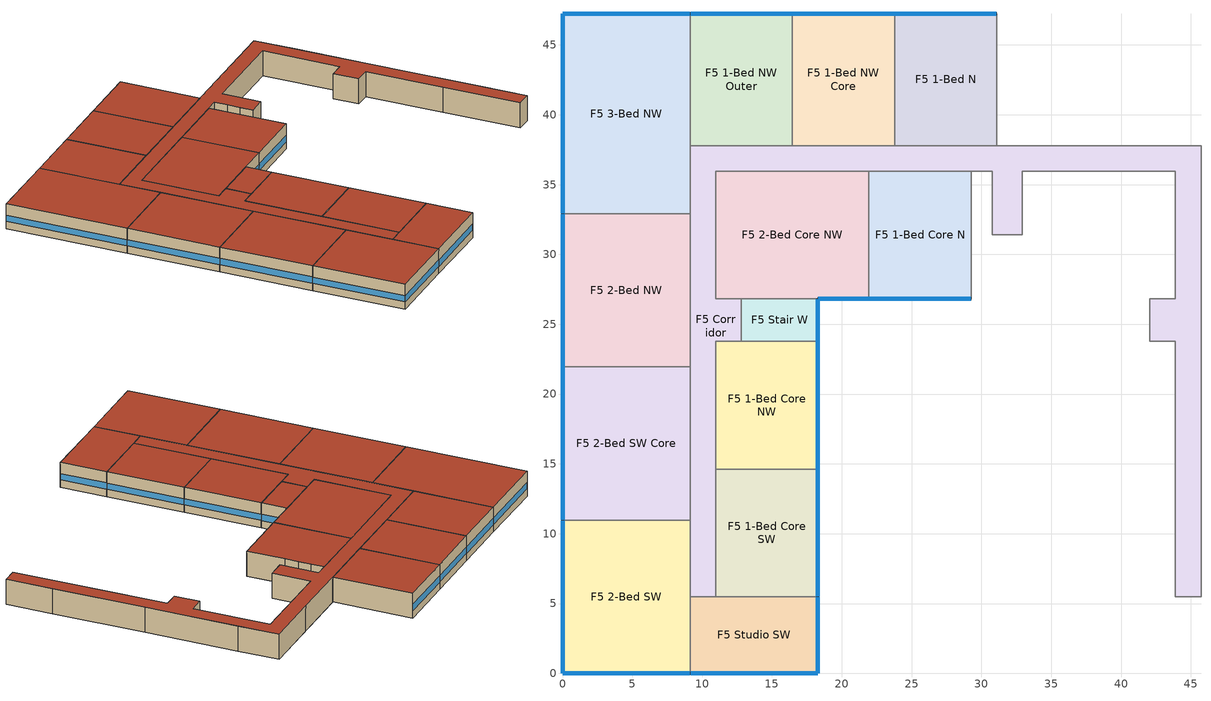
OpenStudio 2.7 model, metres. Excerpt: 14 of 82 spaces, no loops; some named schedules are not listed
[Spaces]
F5 1-Bed Core N
 floor adiabatic (ResWoodFramedTypicalInteriorFloor): 29.26,35.97 29.26,26.82 21.95,26.82 21.95,35.97 z12.19
 wall outside (ResWoodWallU059): 21.95,26.82 29.26,26.82 z12.19:15.24
 wall to F5 Elevator S (WoodFramedInteriorWallU099): 29.26,31.39 29.26,32.92 z12.19:15.24
 wall to F5 Elevator N (WoodFramedInteriorWallU099): 29.26,34.44 29.26,35.97 z12.19:15.24
 wall to F5 2-Bed Core NW (WoodFramedInteriorWallU099): 21.95,35.97 21.95,26.82 z12.19:15.24
 wall to F5 Laundry (WoodFramedInteriorWallU099): 29.26,26.82 29.26,31.39 z12.19:15.24
 wall to F5 Corridor (WoodFramedInteriorWallU099): 29.26,35.97 21.95,35.97 z12.19:15.24
 wall to F5 Elevator Core (WoodFramedInteriorWallU099): 29.26,32.92 29.26,34.44 z12.19:15.24
 window (Res Fixed Window): 21.97,26.82 29.24,26.82 z13.09:13.86
 roof outside (WoodFramingAndOtherRoofU028): 29.26,26.82 29.26,35.97 21.95,35.97 21.95,26.82 z15.24
F5 2-Bed Core NW
 floor adiabatic (ResWoodFramedTypicalInteriorFloor): 21.95,35.97 21.95,26.82 10.97,26.82 10.97,35.97 z12.19
 wall outside (ResWoodWallU059): 18.29,26.82 21.95,26.82 z12.19:15.24
 wall to F5 Stair W (WoodFramedInteriorWallU099): 12.8,26.82 18.29,26.82 z12.19:15.24
 wall to F5 Corridor (WoodFramedInteriorWallU099): 21.95,35.97 10.97,35.97 10.97,26.82 12.8,26.82 z12.19:15.24
 window (Res Fixed Window): 18.31,26.82 21.92,26.82 z13.09:13.85
 roof outside (WoodFramingAndOtherRoofU028): 21.95,26.82 21.95,35.97 10.97,35.97 10.97,26.82 z15.24
F5 Corridor
 floor adiabatic (ResWoodFramedTypicalInteriorFloor): 45.72,37.8 45.72,5.49 43.89,5.49 43.89,23.77 42.06,23.77 42.06,26.82 43.89,26.82 43.89,35.97 32.92,35.97 32.92,31.39 30.78,31.39 30.78,35.97 10.97,35.97 10.97,26.82 12.8,26.82 12.8,23.77 10.97,23.77 10.97,5.49 9.14,5.49 9.14,37.8 z12.19
 wall to F5 1-Bed Core NE: 42.06,23.77 43.89,23.77 43.89,14.63 z12.19:15.24
 wall to F5 1-Bed Core NW: 10.97,14.63 10.97,23.77 12.8,23.77 z12.19:15.24
 wall to F5 1-Bed Core SE: 43.89,14.63 43.89,5.49 z12.19:15.24
 wall to F5 1-Bed Core SW: 10.97,5.49 10.97,14.63 z12.19:15.24
 wall to F5 1-Bed N: 31.09,37.8 23.77,37.8 z12.19:15.24
 wall to F5 1-Bed NE Core: 38.4,37.8 31.09,37.8 z12.19:15.24
 wall to F5 1-Bed NE Outer: 45.72,37.8 38.4,37.8 z12.19:15.24
 wall to F5 1-Bed NW Core: 23.77,37.8 16.46,37.8 z12.19:15.24
 wall to F5 1-Bed NW Outer: 16.46,37.8 9.14,37.8 z12.19:15.24
 wall to F5 2-Bed Core NE: 32.92,31.39 32.92,35.97 43.89,35.97 43.89,26.82 42.06,26.82 z12.19:15.24
 wall to F5 2-Bed NE: 45.72,21.95 45.72,32.92 z12.19:15.24
 wall to F5 2-Bed NW: 9.14,32.92 9.14,21.95 z12.19:15.24
 wall to F5 2-Bed SE: 45.72,5.49 45.72,10.97 z12.19:15.24
 wall to F5 2-Bed SE Core: 45.72,10.97 45.72,21.95 z12.19:15.24
 wall to F5 2-Bed SW: 9.14,10.97 9.14,5.49 z12.19:15.24
 wall to F5 2-Bed SW Core: 9.14,21.95 9.14,10.97 z12.19:15.24
 wall to F5 3-Bed NE: 45.72,32.92 45.72,37.8 z12.19:15.24
 wall to F5 3-Bed NW: 9.14,37.8 9.14,32.92 z12.19:15.24
 wall to F5 Elevator N (WoodFramedInteriorWallU099): 29.26,35.97 30.78,35.97 30.78,34.44 z12.19:15.24
 wall to F5 Elevator S (WoodFramedInteriorWallU099): 30.78,32.92 30.78,31.39 z12.19:15.24
 wall to F5 Studio SW (WoodFramedInteriorWallU099): 9.14,5.49 10.97,5.49 z12.19:15.24
 wall to F5 Elevator Core (WoodFramedInteriorWallU099): 30.78,34.44 30.78,32.92 z12.19:15.24
 wall to F5 Stair E (WoodFramedInteriorWallU099): 42.06,26.82 42.06,23.77 z12.19:15.24
 wall to F5 Laundry (WoodFramedInteriorWallU099): 30.78,31.39 32.92,31.39 z12.19:15.24
 wall to F5 Stair W (WoodFramedInteriorWallU099): 12.8,23.77 12.8,26.82 z12.19:15.24
 wall to F5 Studio SE (WoodFramedInteriorWallU099): 43.89,5.49 45.72,5.49 z12.19:15.24
 roof outside (WoodFramingAndOtherRoofU028): 45.72,5.49 45.72,37.8 9.14,37.8 9.14,5.49 10.97,5.49 10.97,23.77 12.8,23.77 12.8,26.82 10.97,26.82 10.97,35.97 30.78,35.97 30.78,31.39 32.92,31.39 32.92,35.97 43.89,35.97 43.89,26.82 42.06,26.82 42.06,23.77 43.89,23.77 43.89,5.49 z15.24
F5 1-Bed Core NW
 floor adiabatic (ResWoodFramedTypicalInteriorFloor): 18.29,23.77 18.29,14.63 10.97,14.63 10.97,23.77 z12.19
 wall outside (ResWoodWallU059): 18.29,14.63 18.29,23.77 z12.19:15.24
 wall to F5 Stair W (WoodFramedInteriorWallU099): 18.29,23.77 12.8,23.77 z12.19:15.24
 wall to F5 1-Bed Core SW (WoodFramedInteriorWallU099): 10.97,14.63 18.29,14.63 z12.19:15.24
 window (Res Fixed Window): 18.29,14.66 18.29,23.75 z13.09:13.86
 roof outside (WoodFramingAndOtherRoofU028): 18.29,14.63 18.29,23.77 10.97,23.77 10.97,14.63 z15.24
F5 Stair W
 floor adiabatic (ResWoodFramedTypicalInteriorFloor): 18.29,26.82 18.29,23.77 12.8,23.77 12.8,26.82 z12.19
 wall outside (ResWoodWallU059): 18.29,23.77 18.29,26.82 z12.19:15.24
 window (Res Fixed Window): 18.29,23.8 18.29,26.8 z13.09:13.86
 roof outside (WoodFramingAndOtherRoofU028): 18.29,23.77 18.29,26.82 12.8,26.82 12.8,23.77 z15.24
F5 1-Bed Core SW
 floor adiabatic (ResWoodFramedTypicalInteriorFloor): 18.29,14.63 18.29,5.49 10.97,5.49 10.97,14.63 z12.19
 wall outside (ResWoodWallU059): 18.29,5.49 18.29,14.63 z12.19:15.24
 wall to F5 Studio SW (WoodFramedInteriorWallU099): 10.97,5.49 18.29,5.49 z12.19:15.24
 window (Res Fixed Window): 18.29,5.51 18.29,14.61 z13.09:13.86
 roof outside (WoodFramingAndOtherRoofU028): 18.29,5.49 18.29,14.63 10.97,14.63 10.97,5.49 z15.24
F5 Studio SW
 floor adiabatic (ResWoodFramedTypicalInteriorFloor): 18.29,5.49 18.29,0 9.14,0 9.14,5.49 z12.19
 wall outside (ResWoodWallU059): 9.14,0 18.29,0 18.29,5.49 z12.19:15.24
 wall to F5 2-Bed SW: 9.14,5.49 9.14,0 z12.19:15.24
 window (Res Fixed Window): 9.17,0 18.26,0 / 18.29,0.03 18.29,5.46 z13.09:13.86
 roof outside (WoodFramingAndOtherRoofU028): 18.29,0 18.29,5.49 9.14,5.49 9.14,0 z15.24
F5 1-Bed N
 floor adiabatic (ResWoodFramedTypicalInteriorFloor): 31.09,47.24 31.09,37.8 23.77,37.8 23.77,47.24 z12.19
 wall outside (ResWoodWallU059): 31.09,47.24 23.77,47.24 z12.19:15.24
 wall to F5 1-Bed NE Core (WoodFramedInteriorWallU099): 31.09,37.8 31.09,47.24 z12.19:15.24
 wall to F5 1-Bed NW Core (WoodFramedInteriorWallU099): 23.77,47.24 23.77,37.8 z12.19:15.24
 window (Res Fixed Window): 31.06,47.24 23.8,47.24 z13.09:13.86
 roof outside (WoodFramingAndOtherRoofU028): 31.09,37.8 31.09,47.24 23.77,47.24 23.77,37.8 z15.24
F5 1-Bed NW Core
 floor adiabatic (ResWoodFramedTypicalInteriorFloor): 23.77,47.24 23.77,37.8 16.46,37.8 16.46,47.24 z12.19
 wall outside (ResWoodWallU059): 23.77,47.24 16.46,47.24 z12.19:15.24
 wall to F5 1-Bed NW Outer (WoodFramedInteriorWallU099): 16.46,47.24 16.46,37.8 z12.19:15.24
 window (Res Fixed Window): 23.75,47.24 16.48,47.24 z13.09:13.86
 roof outside (WoodFramingAndOtherRoofU028): 23.77,37.8 23.77,47.24 16.46,47.24 16.46,37.8 z15.24
F5 1-Bed NW Outer
 floor adiabatic (ResWoodFramedTypicalInteriorFloor): 16.46,47.24 16.46,37.8 9.14,37.8 9.14,47.24 z12.19
 wall outside (ResWoodWallU059): 16.46,47.24 9.14,47.24 z12.19:15.24
 wall to F5 3-Bed NW (WoodFramedInteriorWallU099): 9.14,47.24 9.14,37.8 z12.19:15.24
 window (Res Fixed Window): 16.43,47.24 9.17,47.24 z13.09:13.86
 roof outside (WoodFramingAndOtherRoofU028): 16.46,37.8 16.46,47.24 9.14,47.24 9.14,37.8 z15.24
F5 3-Bed NW
 floor adiabatic (ResWoodFramedTypicalInteriorFloor): 9.14,47.24 9.14,32.92 0,32.92 0,47.24 z12.19
 wall outside (ResWoodWallU059): 9.14,47.24 0,47.24 0,32.92 z12.19:15.24
 wall to F5 2-Bed NW: 0,32.92 9.14,32.92 z12.19:15.24
 window (Res Fixed Window): 9.12,47.24 0.03,47.24 / 0,47.22 0,32.94 z13.09:13.86
 roof outside (WoodFramingAndOtherRoofU028): 9.14,32.92 9.14,47.24 0,47.24 0,32.92 z15.24
F5 2-Bed NW
 floor adiabatic (ResWoodFramedTypicalInteriorFloor): 9.14,32.92 9.14,21.95 0,21.95 0,32.92 z12.19
 wall outside (ResWoodWallU059): 0,32.92 0,21.95 z12.19:15.24
 wall to F5 2-Bed SW Core (WoodFramedInteriorWallU099): 0,21.95 9.14,21.95 z12.19:15.24
 window (Res Fixed Window): 0,32.89 0,21.97 z13.09:13.86
 roof outside (WoodFramingAndOtherRoofU028): 9.14,21.95 9.14,32.92 0,32.92 0,21.95 z15.24
F5 2-Bed SW Core
 floor adiabatic (ResWoodFramedTypicalInteriorFloor): 9.14,21.95 9.14,10.97 0,10.97 0,21.95 z12.19
 wall outside (ResWoodWallU059): 0,21.95 0,10.97 z12.19:15.24
 wall to F5 2-Bed SW: 0,10.97 9.14,10.97 z12.19:15.24
 window (Res Fixed Window): 0,21.92 0,11 z13.09:13.86
 roof outside (WoodFramingAndOtherRoofU028): 9.14,10.97 9.14,21.95 0,21.95 0,10.97 z15.24
F5 2-Bed SW
 floor adiabatic (ResWoodFramedTypicalInteriorFloor): 9.14,10.97 9.14,0 0,0 0,10.97 z12.19
 wall outside (ResWoodWallU059): 0,10.97 0,0 9.14,0 z12.19:15.24
 window (Res Fixed Window): 0,10.95 0,0.03 / 0.03,0 9.12,0 z13.09:13.86
 roof outside (WoodFramingAndOtherRoofU028): 9.14,0 9.14,10.97 0,10.97 0,0 z15.24
[Site]
CA_BURBANK-GLNDLE-PASAD-_USA Design_Conditions: Latitude {deg}=34.2; Longitude {deg}=-118.36; Time Zone {hr}=-8; Elevation {m}=223.1136
[SizingPeriod:DesignDay] Barometric Pressure {Pa}=98675; Sky Clearness=0; Rain Indicator=0; Snow Indicator=0; Day of Month=21; Daylight Saving Time Indicator=0; Dry-Bulb Temperature Range Modifier Type=DefaultMultipliers
Name | Maximum Dry-Bulb Temperature {C} | Daily Dry-Bulb Temperature Range {deltaC} | Humidity Indicating Conditions at Maximum Dry-Bulb | Wind Speed {m/s} | Wind Direction {deg} | Month | Day Type | Humidity Indicating Type | Solar Model Indicator | ASHRAE Taub | ASHRAE Taud
CA_BURBANK-GLNDLE-PASAD- Ann Htg 99.6% Condns DB | 3.8 | 0 | 3.8 | 0.8 | 350 | 12 | WinterDesignDay | Wetbulb | ASHRAEClearSky
CA_BURBANK-GLNDLE-PASAD- Ann Clg .4% Condns DB=>MWB | 36.4 | 12.9 | 19.9 | 3.8 | 180 | 8 | SummerDesignDay | Wetbulb | ASHRAETau | 0.378 | 2.416
CA_BURBANK-GLNDLE-PASAD- Ann Clg .4% Condns WB=>MDB | 32 | 12.9 | 22.6 | 3.8 | 180 | 8 | SummerDesignDay | Wetbulb | ASHRAETau | 0.378 | 2.416
CA_BURBANK-GLNDLE-PASAD- Ann Clg .4% Condns DP=>MDB | 25.4 | 12.9 | 19.3 | 3.8 | 180 | 8 | SummerDesignDay | Dewpoint | ASHRAETau | 0.378 | 2.416
[Site:WaterMainsTemperature]
Calculation Method=Schedule; Temperature Schedule=WaterMainCZ09
[Building]
Building 1: North Axis {deg}=0
[Material]
Name | Roughness | Thickness {m} | Conductivity {W/m-K} | Density {kg/m3} | Specific Heat {J/kg-K} | Thermal Absorptance | Solar Absorptance | Visible Absorptance
Gypsum Board - 1/2 in.; Gypsum Board - 1/2 in. 1; Gypsum Board - 1/2 in. 2 | MediumRough | 0.0127 | 0.158656 | 640.739 | 1130.436 | 0.9 | 0.7 | 0.8
Gypsum Board - 5/8 in. | Smooth | 0.016002 | 0.158656 | 640.739 | 1130.436 | 0.9 | 0.7 | 0.8
Compliance Insulation R1.54 | Smooth | 0.00624291 | 0.0230188 | 16.0185 | 1130.436
Compliance Insulation R1.00 | Smooth | 0.00405384 | 0.0230188 | 16.0185 | 1130.436
Compliance Insulation R1.35; Compliance Insulation R1.35 1 | Smooth | 0.00547268 | 0.0230188 | 16.0185 | 1130.436
Compliance Insulation R3.00 | MediumRough | 0.0121615 | 0.0230188 | 16.0185 | 1130.436 | 0.9 | 0.7 | 0.8
Building Paper - 1/16 in. | Smooth | 0.001524 | 0.288513 | 96.1108 | 1256.04
Fiberboard sheathing - 1/2 in. | Smooth | 0.0127 | 0.070614 | 399.821 | 1297.908
Roofing felt - 1/8 in. | MediumRough | 0.001524 | 1.19715 | 230.666 | 1256.04 | 0.75 | 0.37 | 0.85
Compliance Insulation R0.20 | Smooth | 0.000810768 | 0.0230188 | 16.0185 | 1130.436
Plywood - 5/8 in. 1 | Smooth | 0.016002 | 0.11544 | 480.554 | 1884.06
Carpet - 3/4 in. 1 | Smooth | 0.01905 | 0.0455183 | 288.332 | 1381.644 | 0.9 | 0.7 | 0.8
[Material:NoMass] Roughness=Smooth
WoodFrameWall16inOC R11.25: Thermal Resistance {m2-K/W}=1.26865
WoodRoof16OCCavInsR38: Thermal Resistance {m2-K/W}=4.68171; Thermal Absorptance=0.9; Solar Absorptance=0.7; Visible Absorptance=0.8
WoodFloor16inOCCavInsR0: Thermal Resistance {m2-K/W}=0.162021
WoodFrameWall16inOCCavInsR19: Thermal Resistance {m2-K/W}=2.06248
[Construction]
ResWoodWallU059: Compliance Insulation R3.00, Compliance Insulation R1.35, Gypsum Board - 5/8 in., WoodFrameWall16inOCCavInsR19, Gypsum Board - 5/8 in.
WoodFramedInteriorWallU099: Gypsum Board - 1/2 in., WoodFrameWall16inOC R11.25, Gypsum Board - 1/2 in.
WoodFramingAndOtherRoofU028: Roofing felt - 1/8 in., Building Paper - 1/16 in., Fiberboard sheathing - 1/2 in., Compliance Insulation R1.54, Compliance Insulation R1.35 1, Compliance Insulation R0.20, Compliance Insulation R1.00, Gypsum Board - 1/2 in. 1, WoodRoof16OCCavInsR38
ResWoodFramedTypicalInteriorFloor: Gypsum Board - 1/2 in. 2, WoodFloor16inOCCavInsR0, Plywood - 5/8 in. 1, Carpet - 3/4 in. 1
Res Fixed Window: Res Fixed Window Material
[WindowMaterial:SimpleGlazingSystem]
Res Fixed Window Material: U-Factor {W/m2-K}=1.70348; Solar Heat Gain Coefficient=0.23; Visible Transmittance=0.42
[Space] Building Story=Building Story Residential Floor 5
Name | Thermal Zone | Design Specification Outdoor Air Object
F5 1-Bed Core N | Thermal Zone: F5 1-Bed Core N | Thermal Zone: F5 1-Bed Core N Design Specification Outdoor Air
F5 1-Bed Core NW; F5 1-Bed Core SW | Thermal Zone: F5 1-Bed Core West | Thermal Zone: F5 1-Bed Core West Design Specification Outdoor Air
F5 1-Bed N; F5 1-Bed NW Core; F5 1-Bed NW Outer | Thermal Zone: F5 1-Bed North | Thermal Zone: F5 1-Bed North Design Specification Outdoor Air
F5 2-Bed Core NW | Thermal Zone: F5 2-Bed Core NE-NW | Thermal Zone: F5 2-Bed Core NE-NW Design Specification Outdoor Air
F5 2-Bed NW; F5 2-Bed SW; F5 2-Bed SW Core | Thermal Zone: F5 2-Bed West | Thermal Zone: F5 2-Bed West Design Specification Outdoor Air
F5 3-Bed NW | Thermal Zone: F5 3-Bed NW | Thermal Zone: F5 3-Bed NW Design Specification Outdoor Air
F5 Corridor; F5 Stair W | Thermal Zone: F5 Corridor | Thermal Zone: F5 Corridor Design Specification Outdoor Air
F5 Studio SW | Thermal Zone: F5 Studio SW | Thermal Zone: F5 Studio SW Design Specification Outdoor Air
[ThermalZone] Multiplier=1; Use Ideal Air Loads=No
Name | Thermostat
Thermal Zone: F5 1-Bed North | Thermal Zone: F5 1-Bed North Thermostat
Thermal Zone: F5 2-Bed Core NE-NW | Thermal Zone: F5 2-Bed Core NE-NW Thermostat
Thermal Zone: F5 1-Bed Core N | Thermal Zone: F5 1-Bed Core N Thermostat
Thermal Zone: F5 1-Bed Core West | Thermal Zone: F5 1-Bed Core West Thermostat
Thermal Zone: F5 2-Bed West | Thermal Zone: F5 2-Bed West Thermostat
Thermal Zone: F5 3-Bed NW | Thermal Zone: F5 3-Bed NW Thermostat
Thermal Zone: F5 Studio SW | Thermal Zone: F5 Studio SW Thermostat
Thermal Zone: F5 Corridor | Thermal Zone: F5 Corridor Thermostat
[BuildingStory]
Building Story Residential Floor 5
[People:Definition] Number of People Calculation Method=People/Area; Fraction Radiant=0.3
Name | People per Space Floor Area {person/m2} | Sensible Heat Fraction
F5 1-Bed Core N People Definition; F5 1-Bed Core NW People Definition; F5 1-Bed Core SW People Definition; F5 2-Bed Core NW People Definition; F5 2-Bed NW People Definition; F5 2-Bed SW People Definition; F5 2-Bed SW Core People Definition | 0.0298998 | 0.6125
F5 1-Bed N People Definition; F5 1-Bed NW Core People Definition; F5 1-Bed NW Outer People Definition | 0.0289352 | 0.6125
F5 3-Bed NW People Definition | 0.0305359 | 0.6125
F5 Corridor People Definition; F5 Stair W People Definition | 0.0538196 | 0.5
F5 Studio SW People Definition | 0.0398663 | 0.6125
[People] Multiplier=1
Name | People Definition | Space or SpaceType | Number of People Schedule | Activity Level Schedule
F5 1-Bed Core N People | F5 1-Bed Core N People Definition | F5 1-Bed Core N | ResidentialLivingOccupancy | F5 1-Bed Core N People Activity Level
F5 1-Bed Core NW People | F5 1-Bed Core NW People Definition | F5 1-Bed Core NW | ResidentialLivingOccupancy | F5 1-Bed Core NW People Activity Level
F5 1-Bed Core SW People | F5 1-Bed Core SW People Definition | F5 1-Bed Core SW | ResidentialLivingOccupancy | F5 1-Bed Core SW People Activity Level
F5 1-Bed N People | F5 1-Bed N People Definition | F5 1-Bed N | ResidentialLivingOccupancy | F5 1-Bed N People Activity Level
F5 1-Bed NW Core People | F5 1-Bed NW Core People Definition | F5 1-Bed NW Core | ResidentialLivingOccupancy | F5 1-Bed NW Core People Activity Level
F5 1-Bed NW Outer People | F5 1-Bed NW Outer People Definition | F5 1-Bed NW Outer | ResidentialLivingOccupancy | F5 1-Bed NW Outer People Activity Level
F5 2-Bed Core NW People | F5 2-Bed Core NW People Definition | F5 2-Bed Core NW | ResidentialLivingOccupancy | F5 2-Bed Core NW People Activity Level
F5 2-Bed NW People | F5 2-Bed NW People Definition | F5 2-Bed NW | ResidentialLivingOccupancy | F5 2-Bed NW People Activity Level
F5 2-Bed SW People | F5 2-Bed SW People Definition | F5 2-Bed SW | ResidentialLivingOccupancy | F5 2-Bed SW People Activity Level
F5 2-Bed SW Core People | F5 2-Bed SW Core People Definition | F5 2-Bed SW Core | ResidentialLivingOccupancy | F5 2-Bed SW Core People Activity Level
F5 3-Bed NW People | F5 3-Bed NW People Definition | F5 3-Bed NW | ResidentialLivingOccupancy | F5 3-Bed NW People Activity Level
F5 Corridor People | F5 Corridor People Definition | F5 Corridor | OfficeOccupancy | F5 Corridor People Activity Level
F5 Stair W People | F5 Stair W People Definition | F5 Stair W | OfficeOccupancy | F5 Stair W People Activity Level
F5 Studio SW People | F5 Studio SW People Definition | F5 Studio SW | ResidentialLivingOccupancy | F5 Studio SW People Activity Level
[SpaceInfiltration:DesignFlowRate] Temperature Term Coefficient=0; Velocity Squared Term Coefficient=0
Name | Space or SpaceType | Schedule | Design Flow Rate Calculation Method | Flow per Exterior Surface Area {m3/s-m2} | Constant Term Coefficient | Velocity Term Coefficient | Design Flow Rate {m3/s}
F5 1-Bed Core N Space Infiltration Design Flow Rate 1 | F5 1-Bed Core N | ResidentialLivingInfiltration | Flow/ExteriorWallArea | 0.000227584 | 0 | 0.224052
F5 1-Bed Core N Space Infiltration Design Flow Rate 2 | F5 1-Bed Core N | ResidentialLivingHVACAvail | Flow/Space |  | 1 | 0 | 0.0172733
F5 1-Bed Core NW Space Infiltration Design Flow Rate 1 | F5 1-Bed Core NW | ResidentialLivingInfiltration | Flow/ExteriorWallArea | 0.000227584 | 0 | 0.224052
F5 1-Bed Core NW Space Infiltration Design Flow Rate 2 | F5 1-Bed Core NW | ResidentialLivingHVACAvail | Flow/Space |  | 1 | 0 | 0.0172733
F5 1-Bed Core SW Space Infiltration Design Flow Rate 1 | F5 1-Bed Core SW | ResidentialLivingInfiltration | Flow/ExteriorWallArea | 0.000227584 | 0 | 0.224052
F5 1-Bed Core SW Space Infiltration Design Flow Rate 2 | F5 1-Bed Core SW | ResidentialLivingHVACAvail | Flow/Space |  | 1 | 0 | 0.0172733
F5 1-Bed N Space Infiltration Design Flow Rate 1 | F5 1-Bed N | ResidentialLivingInfiltration | Flow/ExteriorWallArea | 0.000227584 | 0 | 0.224052
F5 1-Bed N Space Infiltration Design Flow Rate 2 | F5 1-Bed N | ResidentialLivingHVACAvail | Flow/Space |  | 1 | 0 | 0.0176131
F5 1-Bed NW Core Space Infiltration Design Flow Rate 1 | F5 1-Bed NW Core | ResidentialLivingInfiltration | Flow/ExteriorWallArea | 0.000227584 | 0 | 0.224052
F5 1-Bed NW Core Space Infiltration Design Flow Rate 2 | F5 1-Bed NW Core | ResidentialLivingHVACAvail | Flow/Space |  | 1 | 0 | 0.0176131
F5 1-Bed NW Outer Space Infiltration Design Flow Rate 1 | F5 1-Bed NW Outer | ResidentialLivingInfiltration | Flow/ExteriorWallArea | 0.000227584 | 0 | 0.224052
F5 1-Bed NW Outer Space Infiltration Design Flow Rate 2 | F5 1-Bed NW Outer | ResidentialLivingHVACAvail | Flow/Space |  | 1 | 0 | 0.0176131
F5 2-Bed Core NW Space Infiltration Design Flow Rate 1 | F5 2-Bed Core NW | ResidentialLivingInfiltration | Flow/ExteriorWallArea | 0.000227584 | 0 | 0.224052
F5 2-Bed Core NW Space Infiltration Design Flow Rate 2 | F5 2-Bed Core NW | ResidentialLivingHVACAvail | Flow/Space |  | 1 | 0 | 0.0259099
F5 2-Bed NW Space Infiltration Design Flow Rate 1 | F5 2-Bed NW | ResidentialLivingInfiltration | Flow/ExteriorWallArea | 0.000227584 | 0 | 0.224052
F5 2-Bed NW Space Infiltration Design Flow Rate 2 | F5 2-Bed NW | ResidentialLivingHVACAvail | Flow/Space |  | 1 | 0 | 0.0259099
F5 2-Bed SW Space Infiltration Design Flow Rate 1 | F5 2-Bed SW | ResidentialLivingInfiltration | Flow/ExteriorWallArea | 0.000227584 | 0 | 0.224052
F5 2-Bed SW Space Infiltration Design Flow Rate 2 | F5 2-Bed SW | ResidentialLivingHVACAvail | Flow/Space |  | 1 | 0 | 0.0259099
F5 2-Bed SW Core Space Infiltration Design Flow Rate 1 | F5 2-Bed SW Core | ResidentialLivingInfiltration | Flow/ExteriorWallArea | 0.000227584 | 0 | 0.224052
F5 2-Bed SW Core Space Infiltration Design Flow Rate 2 | F5 2-Bed SW Core | ResidentialLivingHVACAvail | Flow/Space |  | 1 | 0 | 0.0259099
F5 3-Bed NW Space Infiltration Design Flow Rate 1 | F5 3-Bed NW | ResidentialLivingInfiltration | Flow/ExteriorWallArea | 0.000227584 | 0 | 0.224052
F5 3-Bed NW Space Infiltration Design Flow Rate 2 | F5 3-Bed NW | ResidentialLivingHVACAvail | Flow/Space |  | 1 | 0 | 0.0341218
F5 Corridor Space Infiltration Design Flow Rate 1 | F5 Corridor | OfficeInfiltration | Flow/ExteriorWallArea | 0.000227584 | 0 | 0.224052
F5 Corridor Space Infiltration Design Flow Rate 2 | F5 Corridor | OfficeHVACAvail | Flow/Space |  | 1 | 0 | 0.151849
F5 Stair W Space Infiltration Design Flow Rate 1 | F5 Stair W | OfficeInfiltration | Flow/ExteriorWallArea | 0.000227584 | 0 | 0.224052
F5 Stair W Space Infiltration Design Flow Rate 2 | F5 Stair W | OfficeHVACAvail | Flow/Space |  | 1 | 0 | 0.0127426
F5 Studio SW Space Infiltration Design Flow Rate 1 | F5 Studio SW | ResidentialLivingInfiltration | Flow/ExteriorWallArea | 0.000227584 | 0 | 0.224052
F5 Studio SW Space Infiltration Design Flow Rate 2 | F5 Studio SW | ResidentialLivingHVACAvail | Flow/Space |  | 1 | 0 | 0.0147248
[Lights:Definition] Design Level Calculation Method=Watts/Area; Fraction Radiant=0.58; Return Air Fraction=0
Name | Watts per Space Floor Area {W/m2}
F5 1-Bed Core N Non-Regulated Lights Definition; F5 1-Bed Core NW Non-Regulated Lights Definition; F5 1-Bed Core SW Non-Regulated Lights Definition; F5 1-Bed N Non-Regulated Lights Definition; F5 1-Bed NW Core Non-Regulated Lights Definition; F5 1-Bed NW Outer Non-Regulated Lights Definition; F5 2-Bed Core NW Non-Regulated Lights Definition; F5 2-Bed NW Non-Regulated Lights Definition; F5 2-Bed SW Non-Regulated Lights Definition; F5 2-Bed SW Core Non-Regulated Lights Definition; F5 3-Bed NW Non-Regulated Lights Definition; F5 Studio SW Non-Regulated Lights Definition | 1.05486
F5 Corridor Regulated Lights Definition | 4.30556
F5 Stair W Regulated Lights Definition | 6.45835
[Lights] Fraction Replaceable=1
Name | Lights Definition | Space or SpaceType | Schedule
F5 1-Bed Core N Non-Regulated Lights | F5 1-Bed Core N Non-Regulated Lights Definition | F5 1-Bed Core N | ResidentialLivingLights
F5 1-Bed Core NW Non-Regulated Lights | F5 1-Bed Core NW Non-Regulated Lights Definition | F5 1-Bed Core NW | ResidentialLivingLights
F5 1-Bed Core SW Non-Regulated Lights | F5 1-Bed Core SW Non-Regulated Lights Definition | F5 1-Bed Core SW | ResidentialLivingLights
F5 1-Bed N Non-Regulated Lights | F5 1-Bed N Non-Regulated Lights Definition | F5 1-Bed N | ResidentialLivingLights
F5 1-Bed NW Core Non-Regulated Lights | F5 1-Bed NW Core Non-Regulated Lights Definition | F5 1-Bed NW Core | ResidentialLivingLights
F5 1-Bed NW Outer Non-Regulated Lights | F5 1-Bed NW Outer Non-Regulated Lights Definition | F5 1-Bed NW Outer | ResidentialLivingLights
F5 2-Bed Core NW Non-Regulated Lights | F5 2-Bed Core NW Non-Regulated Lights Definition | F5 2-Bed Core NW | ResidentialLivingLights
F5 2-Bed NW Non-Regulated Lights | F5 2-Bed NW Non-Regulated Lights Definition | F5 2-Bed NW | ResidentialLivingLights
F5 2-Bed SW Non-Regulated Lights | F5 2-Bed SW Non-Regulated Lights Definition | F5 2-Bed SW | ResidentialLivingLights
F5 2-Bed SW Core Non-Regulated Lights | F5 2-Bed SW Core Non-Regulated Lights Definition | F5 2-Bed SW Core | ResidentialLivingLights
F5 3-Bed NW Non-Regulated Lights | F5 3-Bed NW Non-Regulated Lights Definition | F5 3-Bed NW | ResidentialLivingLights
F5 Corridor Regulated Lights | F5 Corridor Regulated Lights Definition | F5 Corridor | OfficeLights
F5 Stair W Regulated Lights | F5 Stair W Regulated Lights Definition | F5 Stair W | OfficeLights
F5 Studio SW Non-Regulated Lights | F5 Studio SW Non-Regulated Lights Definition | F5 Studio SW | ResidentialLivingLights
[ElectricEquipment:Definition] Design Level Calculation Method=Watts/Area; Fraction Lost=0
Name | Watts per Space Floor Area {W/m2} | Fraction Latent | Fraction Radiant
F5 1-Bed Core N Recepticle Loads Definition; F5 1-Bed Core NW Recepticle Loads Definition; F5 1-Bed Core SW Recepticle Loads Definition; F5 1-Bed N Recepticle Loads Definition; F5 1-Bed NW Core Recepticle Loads Definition; F5 1-Bed NW Outer Recepticle Loads Definition; F5 2-Bed Core NW Recepticle Loads Definition; F5 2-Bed NW Recepticle Loads Definition; F5 2-Bed SW Recepticle Loads Definition; F5 2-Bed SW Core Recepticle Loads Definition; F5 3-Bed NW Recepticle Loads Definition; F5 Studio SW Recepticle Loads Definition | 4.09029 | 0 | 0.2
F5 1-Bed Core N Process Electric Loads Definition; F5 1-Bed Core NW Process Electric Loads Definition; F5 1-Bed Core SW Process Electric Loads Definition; F5 1-Bed N Process Electric Loads Definition; F5 1-Bed NW Core Process Electric Loads Definition; F5 1-Bed NW Outer Process Electric Loads Definition; F5 Studio SW Process Electric Loads Definition | 0.430556 | 0.12 | 0
F5 2-Bed Core NW Process Electric Loads Definition; F5 2-Bed NW Process Electric Loads Definition; F5 2-Bed SW Process Electric Loads Definition; F5 2-Bed SW Core Process Electric Loads Definition | 0.322917 | 0.12 | 0
F5 3-Bed NW Process Electric Loads Definition | 0.215278 | 0.12 | 0
[ElectricEquipment] Schedule=ResidentialLivingReceptacle
Name | Electric Equipment Definition | Space or SpaceType
F5 1-Bed Core N Recepticle Loads | F5 1-Bed Core N Recepticle Loads Definition | F5 1-Bed Core N
F5 1-Bed Core N Process Electric Loads | F5 1-Bed Core N Process Electric Loads Definition | F5 1-Bed Core N
F5 1-Bed Core NW Recepticle Loads | F5 1-Bed Core NW Recepticle Loads Definition | F5 1-Bed Core NW
F5 1-Bed Core NW Process Electric Loads | F5 1-Bed Core NW Process Electric Loads Definition | F5 1-Bed Core NW
F5 1-Bed Core SW Recepticle Loads | F5 1-Bed Core SW Recepticle Loads Definition | F5 1-Bed Core SW
F5 1-Bed Core SW Process Electric Loads | F5 1-Bed Core SW Process Electric Loads Definition | F5 1-Bed Core SW
F5 1-Bed N Recepticle Loads | F5 1-Bed N Recepticle Loads Definition | F5 1-Bed N
F5 1-Bed N Process Electric Loads | F5 1-Bed N Process Electric Loads Definition | F5 1-Bed N
F5 1-Bed NW Core Recepticle Loads | F5 1-Bed NW Core Recepticle Loads Definition | F5 1-Bed NW Core
F5 1-Bed NW Core Process Electric Loads | F5 1-Bed NW Core Process Electric Loads Definition | F5 1-Bed NW Core
F5 1-Bed NW Outer Recepticle Loads | F5 1-Bed NW Outer Recepticle Loads Definition | F5 1-Bed NW Outer
F5 1-Bed NW Outer Process Electric Loads | F5 1-Bed NW Outer Process Electric Loads Definition | F5 1-Bed NW Outer
F5 2-Bed Core NW Recepticle Loads | F5 2-Bed Core NW Recepticle Loads Definition | F5 2-Bed Core NW
F5 2-Bed Core NW Process Electric Loads | F5 2-Bed Core NW Process Electric Loads Definition | F5 2-Bed Core NW
F5 2-Bed NW Recepticle Loads | F5 2-Bed NW Recepticle Loads Definition | F5 2-Bed NW
F5 2-Bed NW Process Electric Loads | F5 2-Bed NW Process Electric Loads Definition | F5 2-Bed NW
F5 2-Bed SW Recepticle Loads | F5 2-Bed SW Recepticle Loads Definition | F5 2-Bed SW
F5 2-Bed SW Process Electric Loads | F5 2-Bed SW Process Electric Loads Definition | F5 2-Bed SW
F5 2-Bed SW Core Recepticle Loads | F5 2-Bed SW Core Recepticle Loads Definition | F5 2-Bed SW Core
F5 2-Bed SW Core Process Electric Loads | F5 2-Bed SW Core Process Electric Loads Definition | F5 2-Bed SW Core
F5 3-Bed NW Recepticle Loads | F5 3-Bed NW Recepticle Loads Definition | F5 3-Bed NW
F5 3-Bed NW Process Electric Loads | F5 3-Bed NW Process Electric Loads Definition | F5 3-Bed NW
F5 Studio SW Recepticle Loads | F5 Studio SW Recepticle Loads Definition | F5 Studio SW
F5 Studio SW Process Electric Loads | F5 Studio SW Process Electric Loads Definition | F5 Studio SW
[GasEquipment:Definition] Design Level Calculation Method=Watts/Area
Name | Watts per Space Floor Area {W/m2} | Fraction Latent | Fraction Radiant | Fraction Lost
F5 1-Bed Core N Gas Equipment Loads Definition; F5 1-Bed Core NW Gas Equipment Loads Definition; F5 1-Bed Core SW Gas Equipment Loads Definition; F5 1-Bed N Gas Equipment Loads Definition; F5 1-Bed NW Core Gas Equipment Loads Definition; F5 1-Bed NW Outer Gas Equipment Loads Definition | 3.31232 | 0 | 0.15 | 0.85
F5 1-Bed Core N Gas Loads Definition; F5 1-Bed Core NW Gas Loads Definition; F5 1-Bed Core SW Gas Loads Definition; F5 1-Bed N Gas Loads Definition; F5 1-Bed NW Core Gas Loads Definition; F5 1-Bed NW Outer Gas Loads Definition | 5.14198 | 0.15 | 0 | 0.7
F5 2-Bed Core NW Gas Equipment Loads Definition; F5 2-Bed NW Gas Equipment Loads Definition; F5 2-Bed SW Gas Equipment Loads Definition; F5 2-Bed SW Core Gas Equipment Loads Definition | 2.49213 | 0 | 0.15 | 0.85
F5 2-Bed Core NW Gas Loads Definition; F5 2-Bed NW Gas Loads Definition; F5 2-Bed SW Gas Loads Definition; F5 2-Bed SW Core Gas Loads Definition | 4.79498 | 0.15 | 0 | 0.7
F5 3-Bed NW Gas Equipment Loads Definition | 2.05048 | 0 | 0.15 | 0.85
F5 3-Bed NW Gas Loads Definition | 3.59623 | 0.15 | 0 | 0.7
F5 Studio SW Gas Equipment Loads Definition | 4.41643 | 0 | 0.15 | 0.85
F5 Studio SW Gas Loads Definition | 6.11991 | 0.15 | 0 | 0.7
[GasEquipment] Schedule=ResidentialLivingGasEquip
Name | Gas Equipment Definition | Space or SpaceType
F5 1-Bed Core N Gas Equipment Loads | F5 1-Bed Core N Gas Equipment Loads Definition | F5 1-Bed Core N
F5 1-Bed Core N Gas Loads | F5 1-Bed Core N Gas Loads Definition | F5 1-Bed Core N
F5 1-Bed Core NW Gas Equipment Loads | F5 1-Bed Core NW Gas Equipment Loads Definition | F5 1-Bed Core NW
F5 1-Bed Core NW Gas Loads | F5 1-Bed Core NW Gas Loads Definition | F5 1-Bed Core NW
F5 1-Bed Core SW Gas Equipment Loads | F5 1-Bed Core SW Gas Equipment Loads Definition | F5 1-Bed Core SW
F5 1-Bed Core SW Gas Loads | F5 1-Bed Core SW Gas Loads Definition | F5 1-Bed Core SW
F5 1-Bed N Gas Equipment Loads | F5 1-Bed N Gas Equipment Loads Definition | F5 1-Bed N
F5 1-Bed N Gas Loads | F5 1-Bed N Gas Loads Definition | F5 1-Bed N
F5 1-Bed NW Core Gas Equipment Loads | F5 1-Bed NW Core Gas Equipment Loads Definition | F5 1-Bed NW Core
F5 1-Bed NW Core Gas Loads | F5 1-Bed NW Core Gas Loads Definition | F5 1-Bed NW Core
F5 1-Bed NW Outer Gas Equipment Loads | F5 1-Bed NW Outer Gas Equipment Loads Definition | F5 1-Bed NW Outer
F5 1-Bed NW Outer Gas Loads | F5 1-Bed NW Outer Gas Loads Definition | F5 1-Bed NW Outer
F5 2-Bed Core NW Gas Equipment Loads | F5 2-Bed Core NW Gas Equipment Loads Definition | F5 2-Bed Core NW
F5 2-Bed Core NW Gas Loads | F5 2-Bed Core NW Gas Loads Definition | F5 2-Bed Core NW
F5 2-Bed NW Gas Equipment Loads | F5 2-Bed NW Gas Equipment Loads Definition | F5 2-Bed NW
F5 2-Bed NW Gas Loads | F5 2-Bed NW Gas Loads Definition | F5 2-Bed NW
F5 2-Bed SW Gas Equipment Loads | F5 2-Bed SW Gas Equipment Loads Definition | F5 2-Bed SW
F5 2-Bed SW Gas Loads | F5 2-Bed SW Gas Loads Definition | F5 2-Bed SW
F5 2-Bed SW Core Gas Equipment Loads | F5 2-Bed SW Core Gas Equipment Loads Definition | F5 2-Bed SW Core
F5 2-Bed SW Core Gas Loads | F5 2-Bed SW Core Gas Loads Definition | F5 2-Bed SW Core
F5 3-Bed NW Gas Equipment Loads | F5 3-Bed NW Gas Equipment Loads Definition | F5 3-Bed NW
F5 3-Bed NW Gas Loads | F5 3-Bed NW Gas Loads Definition | F5 3-Bed NW
F5 Studio SW Gas Equipment Loads | F5 Studio SW Gas Equipment Loads Definition | F5 Studio SW
F5 Studio SW Gas Loads | F5 Studio SW Gas Loads Definition | F5 Studio SW
[ThermostatSetpoint:DualSetpoint]
Name | Heating Setpoint Temperature Schedule | Cooling Setpoint Temperature Schedule
Thermal Zone: F5 1-Bed North Thermostat; Thermal Zone: F5 2-Bed Core NE-NW Thermostat; Thermal Zone: F5 1-Bed Core N Thermostat; Thermal Zone: F5 1-Bed Core West Thermostat; Thermal Zone: F5 2-Bed West Thermostat; Thermal Zone: F5 3-Bed NW Thermostat; Thermal Zone: F5 Studio SW Thermostat | ResidentialLivingHtgSetpt | ResidentialLivingClgSetpt
Thermal Zone: F5 Corridor Thermostat | OfficeHtgSetpt | OfficeClgSetpt
[DesignSpecification:OutdoorAir] Outdoor Air Method=Maximum; Outdoor Air Flow per Person {m3/s-person}=0; Outdoor Air Flow per Floor Area {m3/s-m2}=0
Thermal Zone: F5 1-Bed North Design Specification Outdoor Air; Thermal Zone: F5 2-Bed Core NE-NW Design Specification Outdoor Air; Thermal Zone: F5 1-Bed Core N Design Specification Outdoor Air; Thermal Zone: F5 1-Bed Core West Design Specification Outdoor Air; Thermal Zone: F5 2-Bed West Design Specification Outdoor Air; Thermal Zone: F5 3-Bed NW Design Specification Outdoor Air; Thermal Zone: F5 Studio SW Design Specification Outdoor Air; Thermal Zone: F5 Corridor Design Specification Outdoor Air
[ZoneVentilation:DesignFlowRate] Schedule=AllOnHVACAvail; Design Flow Rate Calculation Method=Flow/Zone; Flow Rate per Zone Floor Area {m3/s-m2}=0; Flow Rate per Person {m3/s-person}=0; Air Changes per Hour {1/hr}=0; Ventilation Type=Intake; Fan Pressure Rise {Pa}=0; Fan Total Efficiency=1; Constant Term Coefficient=1; Temperature Term Coefficient=0; Velocity Term Coefficient=0; Velocity Squared Term Coefficient=0; Minimum Indoor Temperature {C}=-100; Maximum Indoor Temperature {C}=100; Delta Temperature {deltaC}=-100; Minimum Outdoor Temperature {C}=10; Maximum Outdoor Temperature {C}=32.2222; Maximum Wind Speed {m/s}=40
Name | Design Flow Rate {m3/s}
Thermal Zone: F2-4 Corridor Operable Window Ventilation; Thermal Zone: F5 Corridor Operable Window Ventilation | 0.177334
Thermal Zone: F2-4 Laundry Operable Window Ventilation; Thermal Zone: F5 Laundry Operable Window Ventilation | 0.0127426
[Schedule:Day]
OnDay; AllOnHVACAvailDay; ResidentialLivingHVACAvailSun; ResidentialLivingHVACAvailWD; ResidentialLivingHVACAvailSat; ResidentialLivingInfiltrationSun; ResidentialLivingInfiltrationWD; ResidentialLivingInfiltrationSat: 1, 0, 1, 2, 0, 1, 3, 0, 1, 4, 0, 1, 5, 0, 1, 6, 0, 1, 7, 0, 1, 8, 0, 1, 9, 0, 1, 10, 0, 1, 11, 0, 1, 12, 0, 1, 13, 0, 1, 14, 0, 1, 15, 0, 1, 16, 0, 1, 17, 0, 1, 18, 0, 1, 19, 0, 1, 20, 0, 1, 21, 0, 1, 22, 0, 1, 23, 0, 1, 24, 0, 1
OffDay: 1, 0, 0, 2, 0, 0, 3, 0, 0, 4, 0, 0, 5, 0, 0, 6, 0, 0, 7, 0, 0, 8, 0, 0, 9, 0, 0, 10, 0, 0, 11, 0, 0, 12, 0, 0, 13, 0, 0, 14, 0, 0, 15, 0, 0, 16, 0, 0, 17, 0, 0, 18, 0, 0, 19, 0, 0, 20, 0, 0, 21, 0, 0, 22, 0, 0, 23, 0, 0, 24, 0, 0
ResidentialLivingOccupancySun; ResidentialLivingOccupancyWD; ResidentialLivingOccupancySat: 1, 0, 0.9, 2, 0, 0.9, 3, 0, 0.9, 4, 0, 0.9, 5, 0, 0.9, 6, 0, 0.9, 7, 0, 0.7, 8, 0, 0.4, 9, 0, 0.4, 10, 0, 0.2, 11, 0, 0.2, 12, 0, 0.2, 13, 0, 0.2, 14, 0, 0.2, 15, 0, 0.2, 16, 0, 0.3, 17, 0, 0.5, 18, 0, 0.5, 19, 0, 0.5, 20, 0, 0.7, 21, 0, 0.7, 22, 0, 0.8, 23, 0, 0.9, 24, 0, 0.9
OfficeOccupancySun: 1, 0, 0, 2, 0, 0, 3, 0, 0, 4, 0, 0, 5, 0, 0, 6, 0, 0, 7, 0, 0.05, 8, 0, 0.05, 9, 0, 0.05, 10, 0, 0.05, 11, 0, 0.05, 12, 0, 0.05, 13, 0, 0.05, 14, 0, 0.05, 15, 0, 0.05, 16, 0, 0.05, 17, 0, 0.05, 18, 0, 0.05, 19, 0, 0, 20, 0, 0, 21, 0, 0, 22, 0, 0, 23, 0, 0, 24, 0, 0
OfficeOccupancyWD: 1, 0, 0, 2, 0, 0, 3, 0, 0, 4, 0, 0, 5, 0, 0, 6, 0, 0, 7, 0, 0.1, 8, 0, 0.2, 9, 0, 0.95, 10, 0, 0.95, 11, 0, 0.95, 12, 0, 0.95, 13, 0, 0.5, 14, 0, 0.95, 15, 0, 0.95, 16, 0, 0.95, 17, 0, 0.95, 18, 0, 0.3, 19, 0, 0.1, 20, 0, 0.1, 21, 0, 0.1, 22, 0, 0.1, 23, 0, 0.05, 24, 0, 0.05
OfficeOccupancySat: 1, 0, 0, 2, 0, 0, 3, 0, 0, 4, 0, 0, 5, 0, 0, 6, 0, 0, 7, 0, 0.1, 8, 0, 0.1, 9, 0, 0.3, 10, 0, 0.3, 11, 0, 0.3, 12, 0, 0.3, 13, 0, 0.1, 14, 0, 0.1, 15, 0, 0.1, 16, 0, 0.1, 17, 0, 0.1, 18, 0, 0.05, 19, 0, 0.05, 20, 0, 0, 21, 0, 0, 22, 0, 0, 23, 0, 0, 24, 0, 0
OfficeHVACAvailSun: 1, 0, 0, 2, 0, 0, 3, 0, 0, 4, 0, 0, 5, 0, 0, 6, 0, 1, 7, 0, 1, 8, 0, 1, 9, 0, 1, 10, 0, 1, 11, 0, 1, 12, 0, 1, 13, 0, 1, 14, 0, 1, 15, 0, 1, 16, 0, 1, 17, 0, 1, 18, 0, 1, 19, 0, 0, 20, 0, 0, 21, 0, 0, 22, 0, 0, 23, 0, 0, 24, 0, 0
OfficeHVACAvailWD: 1, 0, 0, 2, 0, 0, 3, 0, 0, 4, 0, 0, 5, 0, 0, 6, 0, 1, 7, 0, 1, 8, 0, 1, 9, 0, 1, 10, 0, 1, 11, 0, 1, 12, 0, 1, 13, 0, 1, 14, 0, 1, 15, 0, 1, 16, 0, 1, 17, 0, 1, 18, 0, 1, 19, 0, 1, 20, 0, 1, 21, 0, 1, 22, 0, 1, 23, 0, 1, 24, 0, 1
OfficeHVACAvailSat: 1, 0, 0, 2, 0, 0, 3, 0, 0, 4, 0, 0, 5, 0, 0, 6, 0, 1, 7, 0, 1, 8, 0, 1, 9, 0, 1, 10, 0, 1, 11, 0, 1, 12, 0, 1, 13, 0, 1, 14, 0, 1, 15, 0, 1, 16, 0, 1, 17, 0, 1, 18, 0, 1, 19, 0, 1, 20, 0, 0, 21, 0, 0, 22, 0, 0, 23, 0, 0, 24, 0, 0
OfficeInfiltrationSun: 1, 0, 1, 2, 0, 1, 3, 0, 1, 4, 0, 1, 5, 0, 1, 6, 0, 0.25, 7, 0, 0.25, 8, 0, 0.25, 9, 0, 0.25, 10, 0, 0.25, 11, 0, 0.25, 12, 0, 0.25, 13, 0, 0.25, 14, 0, 0.25, 15, 0, 0.25, 16, 0, 0.25, 17, 0, 0.25, 18, 0, 0.25, 19, 0, 1, 20, 0, 1, 21, 0, 1, 22, 0, 1, 23, 0, 1, 24, 0, 1
OfficeInfiltrationWD: 1, 0, 1, 2, 0, 1, 3, 0, 1, 4, 0, 1, 5, 0, 1, 6, 0, 0.25, 7, 0, 0.25, 8, 0, 0.25, 9, 0, 0.25, 10, 0, 0.25, 11, 0, 0.25, 12, 0, 0.25, 13, 0, 0.25, 14, 0, 0.25, 15, 0, 0.25, 16, 0, 0.25, 17, 0, 0.25, 18, 0, 0.25, 19, 0, 0.25, 20, 0, 0.25, 21, 0, 0.25, 22, 0, 0.25, 23, 0, 0.25, 24, 0, 0.25
OfficeInfiltrationSat: 1, 0, 1, 2, 0, 1, 3, 0, 1, 4, 0, 1, 5, 0, 1, 6, 0, 0.25, 7, 0, 0.25, 8, 0, 0.25, 9, 0, 0.25, 10, 0, 0.25, 11, 0, 0.25, 12, 0, 0.25, 13, 0, 0.25, 14, 0, 0.25, 15, 0, 0.25, 16, 0, 0.25, 17, 0, 0.25, 18, 0, 0.25, 19, 0, 0.25, 20, 0, 1, 21, 0, 1, 22, 0, 1, 23, 0, 1, 24, 0, 1
Schedule:Day #88; Schedule:Day #90; Schedule:Day #92; Schedule:Day #93; Schedule:Day #96; Schedule:Day #97; Schedule:Day #99; Schedule:Day #101; Schedule:Day #104; Schedule:Day #105; Schedule:Day #107; Schedule:Day #120: 24, 0, 117.228
Schedule:Day #108; Schedule:Day #118: 24, 0, 146.536
[Schedule:Week]
ResidentialLivingReceptacleWk: ResidentialLivingReceptacleSun, ResidentialLivingReceptacleWD, ResidentialLivingReceptacleWD, ResidentialLivingReceptacleWD, ResidentialLivingReceptacleWD, ResidentialLivingReceptacleWD, ResidentialLivingReceptacleSat, ResidentialLivingReceptacleSun, OnDay, OffDay, ResidentialLivingReceptacleSun, ResidentialLivingReceptacleSun
ResidentialLivingGasEquipWk: ResidentialLivingGasEquipSun, ResidentialLivingGasEquipWD, ResidentialLivingGasEquipWD, ResidentialLivingGasEquipWD, ResidentialLivingGasEquipWD, ResidentialLivingGasEquipWD, ResidentialLivingGasEquipSat, ResidentialLivingGasEquipSun, OnDay, OffDay, ResidentialLivingGasEquipSun, ResidentialLivingGasEquipSun
WaterMainCZ09JanWk: WaterMainCZ09Jan, WaterMainCZ09Jan, WaterMainCZ09Jan, WaterMainCZ09Jan, WaterMainCZ09Jan, WaterMainCZ09Jan, WaterMainCZ09Jan, WaterMainCZ09Jan, WaterMainCZ09Jan, WaterMainCZ09Jan, WaterMainCZ09Jan, WaterMainCZ09Jan
WaterMainCZ09FebWk: WaterMainCZ09Feb, WaterMainCZ09Feb, WaterMainCZ09Feb, WaterMainCZ09Feb, WaterMainCZ09Feb, WaterMainCZ09Feb, WaterMainCZ09Feb, WaterMainCZ09Feb, WaterMainCZ09Feb, WaterMainCZ09Feb, WaterMainCZ09Feb, WaterMainCZ09Feb
WaterMainCZ09MarWk: WaterMainCZ09Mar, WaterMainCZ09Mar, WaterMainCZ09Mar, WaterMainCZ09Mar, WaterMainCZ09Mar, WaterMainCZ09Mar, WaterMainCZ09Mar, WaterMainCZ09Mar, WaterMainCZ09Mar, WaterMainCZ09Mar, WaterMainCZ09Mar, WaterMainCZ09Mar
WaterMainCZ09AprWk: WaterMainCZ09Apr, WaterMainCZ09Apr, WaterMainCZ09Apr, WaterMainCZ09Apr, WaterMainCZ09Apr, WaterMainCZ09Apr, WaterMainCZ09Apr, WaterMainCZ09Apr, WaterMainCZ09Apr, WaterMainCZ09Apr, WaterMainCZ09Apr, WaterMainCZ09Apr
WaterMainCZ09MayWk: WaterMainCZ09May, WaterMainCZ09May, WaterMainCZ09May, WaterMainCZ09May, WaterMainCZ09May, WaterMainCZ09May, WaterMainCZ09May, WaterMainCZ09May, WaterMainCZ09May, WaterMainCZ09May, WaterMainCZ09May, WaterMainCZ09May
WaterMainCZ09JunWk: WaterMainCZ09Jun, WaterMainCZ09Jun, WaterMainCZ09Jun, WaterMainCZ09Jun, WaterMainCZ09Jun, WaterMainCZ09Jun, WaterMainCZ09Jun, WaterMainCZ09Jun, WaterMainCZ09Jun, WaterMainCZ09Jun, WaterMainCZ09Jun, WaterMainCZ09Jun
WaterMainCZ09JulWk: WaterMainCZ09Jul, WaterMainCZ09Jul, WaterMainCZ09Jul, WaterMainCZ09Jul, WaterMainCZ09Jul, WaterMainCZ09Jul, WaterMainCZ09Jul, WaterMainCZ09Jul, WaterMainCZ09Jul, WaterMainCZ09Jul, WaterMainCZ09Jul, WaterMainCZ09Jul
WaterMainCZ09AugWk: WaterMainCZ09Aug, WaterMainCZ09Aug, WaterMainCZ09Aug, WaterMainCZ09Aug, WaterMainCZ09Aug, WaterMainCZ09Aug, WaterMainCZ09Aug, WaterMainCZ09Aug, WaterMainCZ09Aug, WaterMainCZ09Aug, WaterMainCZ09Aug, WaterMainCZ09Aug
WaterMainCZ09SepWk: WaterMainCZ09Sep, WaterMainCZ09Sep, WaterMainCZ09Sep, WaterMainCZ09Sep, WaterMainCZ09Sep, WaterMainCZ09Sep, WaterMainCZ09Sep, WaterMainCZ09Sep, WaterMainCZ09Sep, WaterMainCZ09Sep, WaterMainCZ09Sep, WaterMainCZ09Sep
WaterMainCZ09OctWk: WaterMainCZ09Oct, WaterMainCZ09Oct, WaterMainCZ09Oct, WaterMainCZ09Oct, WaterMainCZ09Oct, WaterMainCZ09Oct, WaterMainCZ09Oct, WaterMainCZ09Oct, WaterMainCZ09Oct, WaterMainCZ09Oct, WaterMainCZ09Oct, WaterMainCZ09Oct
WaterMainCZ09NovWk: WaterMainCZ09Nov, WaterMainCZ09Nov, WaterMainCZ09Nov, WaterMainCZ09Nov, WaterMainCZ09Nov, WaterMainCZ09Nov, WaterMainCZ09Nov, WaterMainCZ09Nov, WaterMainCZ09Nov, WaterMainCZ09Nov, WaterMainCZ09Nov, WaterMainCZ09Nov
WaterMainCZ09DecWk: WaterMainCZ09Dec, WaterMainCZ09Dec, WaterMainCZ09Dec, WaterMainCZ09Dec, WaterMainCZ09Dec, WaterMainCZ09Dec, WaterMainCZ09Dec, WaterMainCZ09Dec, WaterMainCZ09Dec, WaterMainCZ09Dec, WaterMainCZ09Dec, WaterMainCZ09Dec
ResidentialLivingOccupancyWk: ResidentialLivingOccupancySun, ResidentialLivingOccupancyWD, ResidentialLivingOccupancyWD, ResidentialLivingOccupancyWD, ResidentialLivingOccupancyWD, ResidentialLivingOccupancyWD, ResidentialLivingOccupancySat, ResidentialLivingOccupancySun, OnDay, OffDay, ResidentialLivingOccupancySun, ResidentialLivingOccupancySun
OfficeOccupancyWk: OfficeOccupancySun, OfficeOccupancyWD, OfficeOccupancyWD, OfficeOccupancyWD, OfficeOccupancyWD, OfficeOccupancyWD, OfficeOccupancySat, OfficeOccupancySun, OnDay, OffDay, OfficeOccupancySun, OfficeOccupancySun
ResidentialLivingHVACAvailWk: ResidentialLivingHVACAvailSun, ResidentialLivingHVACAvailWD, ResidentialLivingHVACAvailWD, ResidentialLivingHVACAvailWD, ResidentialLivingHVACAvailWD, ResidentialLivingHVACAvailWD, ResidentialLivingHVACAvailSat, ResidentialLivingHVACAvailSun, AllOnHVACAvailDay, AllOnHVACAvailDay, ResidentialLivingHVACAvailSun, ResidentialLivingHVACAvailSun
OfficeHVACAvailWk: OfficeHVACAvailSun, OfficeHVACAvailWD, OfficeHVACAvailWD, OfficeHVACAvailWD, OfficeHVACAvailWD, OfficeHVACAvailWD, OfficeHVACAvailSat, OfficeHVACAvailSun, AllOnHVACAvailDay, AllOnHVACAvailDay, OfficeHVACAvailSun, OfficeHVACAvailSun
ResidentialLivingInfiltrationWk: ResidentialLivingInfiltrationSun, ResidentialLivingInfiltrationWD, ResidentialLivingInfiltrationWD, ResidentialLivingInfiltrationWD, ResidentialLivingInfiltrationWD, ResidentialLivingInfiltrationWD, ResidentialLivingInfiltrationSat, ResidentialLivingInfiltrationSun, ResidentialLivingInfiltrationWD, ResidentialLivingInfiltrationWD, ResidentialLivingInfiltrationSun, ResidentialLivingInfiltrationSun
OfficeInfiltrationWk: OfficeInfiltrationSun, OfficeInfiltrationWD, OfficeInfiltrationWD, OfficeInfiltrationWD, OfficeInfiltrationWD, OfficeInfiltrationWD, OfficeInfiltrationSat, OfficeInfiltrationSun, OfficeInfiltrationWD, OfficeInfiltrationWD, OfficeInfiltrationSun, OfficeInfiltrationSun
ResidentialLivingLightsWk: ResidentialLivingLightsSun, ResidentialLivingLightsWD, ResidentialLivingLightsWD, ResidentialLivingLightsWD, ResidentialLivingLightsWD, ResidentialLivingLightsWD, ResidentialLivingLightsSat, ResidentialLivingLightsSun, OnDay, OffDay, ResidentialLivingLightsSun, ResidentialLivingLightsSun
OfficeLightsWk: OfficeLightsSun, OfficeLightsWD, OfficeLightsWD, OfficeLightsWD, OfficeLightsWD, OfficeLightsWD, OfficeLightsSat, OfficeLightsSun, OnDay, OffDay, OfficeLightsSun, OfficeLightsSun
ResidentialLivingClgSetptWk: ResidentialLivingClgSetptSun, ResidentialLivingClgSetptWD, ResidentialLivingClgSetptWD, ResidentialLivingClgSetptWD, ResidentialLivingClgSetptWD, ResidentialLivingClgSetptWD, ResidentialLivingClgSetptSat, ResidentialLivingClgSetptSun, ResidentialLivingClgSetptWD, ResidentialLivingClgSetptWD, ResidentialLivingClgSetptSun, ResidentialLivingClgSetptSun
OfficeClgSetptWk: OfficeClgSetptSun, OfficeClgSetptWD, OfficeClgSetptWD, OfficeClgSetptWD, OfficeClgSetptWD, OfficeClgSetptWD, OfficeClgSetptSat, OfficeClgSetptSun, OfficeClgSetptWD, OfficeClgSetptWD, OfficeClgSetptSun, OfficeClgSetptSun
ResidentialLivingHtgSetptWk: ResidentialLivingHtgSetptSun, ResidentialLivingHtgSetptWD, ResidentialLivingHtgSetptWD, ResidentialLivingHtgSetptWD, ResidentialLivingHtgSetptWD, ResidentialLivingHtgSetptWD, ResidentialLivingHtgSetptSat, ResidentialLivingHtgSetptSun, ResidentialLivingHtgSetptWD, ResidentialLivingHtgSetptWD, ResidentialLivingHtgSetptSun, ResidentialLivingHtgSetptSun
OfficeHtgSetptWk: OfficeHtgSetptSun, OfficeHtgSetptWD, OfficeHtgSetptWD, OfficeHtgSetptWD, OfficeHtgSetptWD, OfficeHtgSetptWD, OfficeHtgSetptSat, OfficeHtgSetptSun, OfficeHtgSetptWD, OfficeHtgSetptWD, OfficeHtgSetptSun, OfficeHtgSetptSun
AllOnHVACAvailWk: AllOnHVACAvailDay, AllOnHVACAvailDay, AllOnHVACAvailDay, AllOnHVACAvailDay, AllOnHVACAvailDay, AllOnHVACAvailDay, AllOnHVACAvailDay, AllOnHVACAvailDay, AllOnHVACAvailDay, AllOnHVACAvailDay, AllOnHVACAvailDay, AllOnHVACAvailDay
[Schedule:Year]
ResidentialLivingReceptacle: 12, 31, ResidentialLivingReceptacleWk
ResidentialLivingGasEquip: 12, 31, ResidentialLivingGasEquipWk
WaterMainCZ09: 1, 31, WaterMainCZ09JanWk, 2, 28, WaterMainCZ09FebWk, 3, 31, WaterMainCZ09MarWk, 4, 30, WaterMainCZ09AprWk, 5, 31, WaterMainCZ09MayWk, 6, 30, WaterMainCZ09JunWk, 7, 31, WaterMainCZ09JulWk, 8, 31, WaterMainCZ09AugWk, 9, 30, WaterMainCZ09SepWk, 10, 31, WaterMainCZ09OctWk, 11, 30, WaterMainCZ09NovWk, 12, 31, WaterMainCZ09DecWk
ResidentialLivingOccupancy: 12, 31, ResidentialLivingOccupancyWk
OfficeOccupancy: 12, 31, OfficeOccupancyWk
ResidentialLivingHVACAvail: 12, 31, ResidentialLivingHVACAvailWk
OfficeHVACAvail: 12, 31, OfficeHVACAvailWk
ResidentialLivingInfiltration: 12, 31, ResidentialLivingInfiltrationWk
OfficeInfiltration: 12, 31, OfficeInfiltrationWk
ResidentialLivingLights: 12, 31, ResidentialLivingLightsWk
OfficeLights: 12, 31, OfficeLightsWk
ResidentialLivingClgSetpt: 12, 31, ResidentialLivingClgSetptWk
OfficeClgSetpt: 12, 31, OfficeClgSetptWk
ResidentialLivingHtgSetpt: 12, 31, ResidentialLivingHtgSetptWk
OfficeHtgSetpt: 12, 31, OfficeHtgSetptWk
AllOnHVACAvail: 12, 31, AllOnHVACAvailWk
[Schedule:Ruleset]
Name | Default Day Schedule
F5 1-Bed Core N People Activity Level | Schedule:Day #88
F5 1-Bed Core NW People Activity Level | Schedule:Day #90
F5 1-Bed Core SW People Activity Level | Schedule:Day #92
F5 1-Bed N People Activity Level | Schedule:Day #93
F5 1-Bed NW Core People Activity Level | Schedule:Day #96
F5 1-Bed NW Outer People Activity Level | Schedule:Day #97
F5 2-Bed Core NW People Activity Level | Schedule:Day #99
F5 2-Bed NW People Activity Level | Schedule:Day #101
F5 2-Bed SW People Activity Level | Schedule:Day #104
F5 2-Bed SW Core People Activity Level | Schedule:Day #105
F5 3-Bed NW People Activity Level | Schedule:Day #107
F5 Corridor People Activity Level | Schedule:Day #108
F5 Stair W People Activity Level | Schedule:Day #118
F5 Studio SW People Activity Level | Schedule:Day #120
